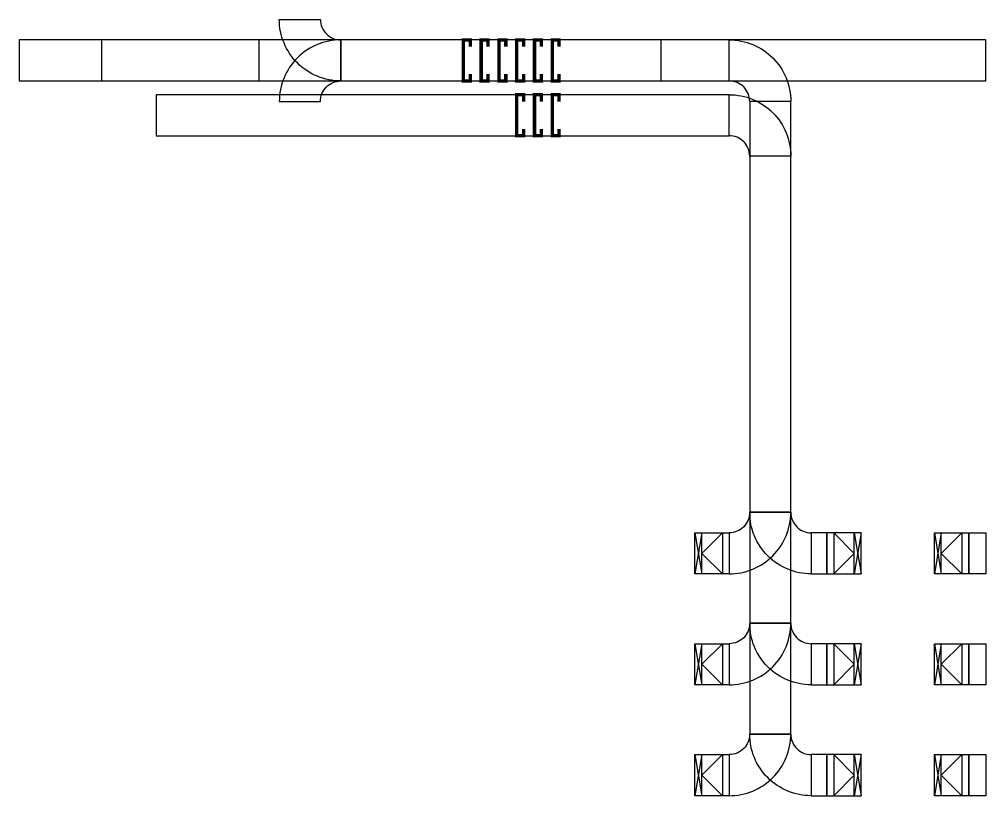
# Model space of a CAD drawing. Header units: millimetres. Extents: x -138191 to 245733, y -341087 to 835263.
# Drawn here: x -38000 to -23876, y 465154 to 476494 of the extents above; entities that cross this region are included whole.
import ezdxf

# ---------------------------------------------------------------- set-up
doc = ezdxf.new("R2010")
doc.units = ezdxf.units.MM
doc.header["$LTSCALE"] = 300
doc.layers.add('-----26 Electrical Cable Tray_LV_STS2', color=2, linetype='Continuous')

# ---------------------------------------------------------------- blocks, each defined once
blk = doc.blocks.new('A$495596483691')
at = {"color": 0}
for p, q in [((100, 600), (0, 600)), ((0, 600), (0, 0)), ((500, 600), (100, 600)), ((500, 0), (500, 600)), ((0, 0), (100, 0)), ((100, 0), (500, 0))]:
    blk.add_line(p, q, dxfattribs=at)
at = {"color": 8}
for p, q in [((400, 300), (100, 600)), ((100, 600), (100, 0)), ((400, 0), (400, 600)), ((400, 600), (500, 0)), ((500, 600), (400, 0)), ((400, 300), (100, 0))]:
    blk.add_line(p, q, dxfattribs=at)

msp = doc.modelspace()

# ---------------------------------------------------------------- linework, layer by layer
at = {"layer": '-----26 Electrical Cable Tray_LV_STS2', "color": 1, "elevation": 0}
for points in [[(-33600, 476494), (-33600, 476494, 0.414214), (-33300, 476194), (-33300, 476194), (-33300, 475594, -0.414214), (-34200, 476494)], [(-33600, 475294), (-33600, 475294, -0.414214), (-33300, 475594), (-33300, 475594), (-33300, 476194, 0.414214), (-34200, 475294)], [(-27325, 475294), (-27325, 475294, 0.414214), (-27625, 475594), (-27625, 475594), (-27625, 476194, -0.414214), (-26725, 475294)], [(-27325, 475294), (-27325, 475294, 0.414214), (-27625, 475594), (-27625, 475594), (-27625, 476194, -0.414214), (-26725, 475294)], [(-27325, 475294), (-27325, 475294, 0.414214), (-27625, 475594), (-27625, 475594), (-27625, 476194, -0.414214), (-26725, 475294)]]:
    msp.add_lwpolyline(points, format="xyb", close=True, dxfattribs=at)
at = {"layer": '-----26 Electrical Cable Tray_LV_STS2', "elevation": 0}
for points in [[(-38000, 476194), (-38000, 475594), (-23876, 475594), (-23876, 476194)], [(-36800, 476194), (-36800, 475594), (-23876, 475594), (-23876, 476194)], [(-36800, 476194), (-36800, 475594), (-23876, 475594), (-23876, 476194)], [(-36000, 475394), (-36000, 474794), (-27625, 474794), (-27625, 475394)], [(-36000, 475394), (-36000, 474794), (-27625, 474794), (-27625, 475394)], [(-36000, 475394), (-36000, 474794), (-27625, 474794), (-27625, 475394)], [(-27325, 469294), (-26725, 469294), (-26725, 474494), (-27325, 474494)], [(-27325, 467674), (-26725, 467674), (-26725, 474494), (-27325, 474494)], [(-27325, 466054), (-26725, 466054), (-26725, 474494), (-27325, 474494)], [(-26425, 468994), (-26425, 468394), (-26197, 468394), (-26197, 468994)], [(-23876, 468994), (-23876, 468394), (-24125, 468394), (-24125, 468994)], [(-26425, 467374), (-26425, 466774), (-26197, 466774), (-26197, 467374)], [(-23876, 467374), (-23876, 466774), (-24125, 466774), (-24125, 467374)], [(-26425, 465754), (-26425, 465154), (-26197, 465154), (-26197, 465754)], [(-23876, 465754), (-23876, 465154), (-24125, 465154), (-24125, 465754)]]:
    msp.add_lwpolyline(points, close=True, dxfattribs=at)
at = {"layer": '-----26 Electrical Cable Tray_LV_STS2', "color": 1, "elevation": 0}
for points in [[(-34500, 476194), (-34500, 475594), (-28617, 475594), (-28617, 476194)], [(-33300, 476194), (-33300, 475594), (-27625, 475594), (-27625, 476194)], [(-33300, 476194), (-33300, 475594), (-27625, 475594), (-27625, 476194)], [(-27325, 469294), (-26725, 469294), (-26725, 475294), (-27325, 475294)], [(-27325, 467674), (-26725, 467674), (-26725, 475294), (-27325, 475294)], [(-27325, 466054), (-26725, 466054), (-26725, 475294), (-27325, 475294)]]:
    msp.add_lwpolyline(points, close=True, dxfattribs=at)
at = {"layer": '-----26 Electrical Cable Tray_LV_STS2', "ltscale": 7.5, "const_width": 50, "elevation": 0}
for points in [[(-31410, 476094), (-31410, 476194), (-31510, 476194), (-31510, 475594), (-31410, 475594), (-31410, 475694)], [(-31150, 476094), (-31150, 476194), (-31250, 476194), (-31250, 475594), (-31150, 475594), (-31150, 475694)], [(-30890, 476094), (-30890, 476194), (-30990, 476194), (-30990, 475594), (-30890, 475594), (-30890, 475694)], [(-30630, 476094), (-30630, 476194), (-30730, 476194), (-30730, 475594), (-30630, 475594), (-30630, 475694)], [(-30370, 476094), (-30370, 476194), (-30470, 476194), (-30470, 475594), (-30370, 475594), (-30370, 475694)], [(-30111, 476094), (-30111, 476194), (-30211, 476194), (-30211, 475594), (-30111, 475594), (-30111, 475694)], [(-30630, 475294), (-30630, 475394), (-30730, 475394), (-30730, 474794), (-30630, 474794), (-30630, 474894)], [(-30370, 475294), (-30370, 475394), (-30470, 475394), (-30470, 474794), (-30370, 474794), (-30370, 474894)], [(-30111, 475294), (-30111, 475394), (-30211, 475394), (-30211, 474794), (-30111, 474794), (-30111, 474894)]]:
    msp.add_lwpolyline(points, dxfattribs=at)
at = {"layer": '-----26 Electrical Cable Tray_LV_STS2', "elevation": 0}
for points in [[(-27325, 474494), (-27325, 474494, 0.414214), (-27625, 474794), (-27625, 474794), (-27625, 475394, -0.414214), (-26725, 474494)], [(-27325, 474494), (-27325, 474494, 0.414214), (-27625, 474794), (-27625, 474794), (-27625, 475394, -0.414214), (-26725, 474494)], [(-27325, 474494), (-27325, 474494, 0.414214), (-27625, 474794), (-27625, 474794), (-27625, 475394, -0.414214), (-26725, 474494)], [(-27325, 469294), (-27325, 469294, -0.414214), (-27625, 468994), (-27625, 468994), (-27625, 468394, 0.414214), (-26725, 469294)], [(-26725, 469294), (-26725, 469294, 0.414214), (-26425, 468994), (-26425, 468994), (-26425, 468394, -0.414214), (-27325, 469294)], [(-27325, 467674), (-27325, 467674, -0.414214), (-27625, 467374), (-27625, 467374), (-27625, 466774, 0.414214), (-26725, 467674)], [(-26725, 467674), (-26725, 467674, 0.414214), (-26425, 467374), (-26425, 467374), (-26425, 466774, -0.414214), (-27325, 467674)], [(-27325, 466054), (-27325, 466054, -0.414214), (-27625, 465754), (-27625, 465754), (-27625, 465154, 0.414214), (-26725, 466054)], [(-26725, 466054), (-26725, 466054, 0.414214), (-26425, 465754), (-26425, 465754), (-26425, 465154, -0.414214), (-27325, 466054)]]:
    msp.add_lwpolyline(points, format="xyb", close=True, dxfattribs=at)

# ---------------------------------------------------------------- block references
at = {"layer": '-----26 Electrical Cable Tray_LV_STS2', "xscale": -1}
for p in [(-27625, 468394, 0), (-24125, 468394, 0), (-27625, 466774, 0), (-24125, 466774, 0), (-27625, 465154, 0), (-24125, 465154, 0)]:
    msp.add_blockref('A$495596483691', p, dxfattribs=at)
at = {"layer": '-----26 Electrical Cable Tray_LV_STS2'}
for p in [(-26197, 468394, 0), (-26197, 466774, 0), (-26197, 465154, 0)]:
    msp.add_blockref('A$495596483691', p, dxfattribs=at)

doc.saveas('drawing.dxf')
